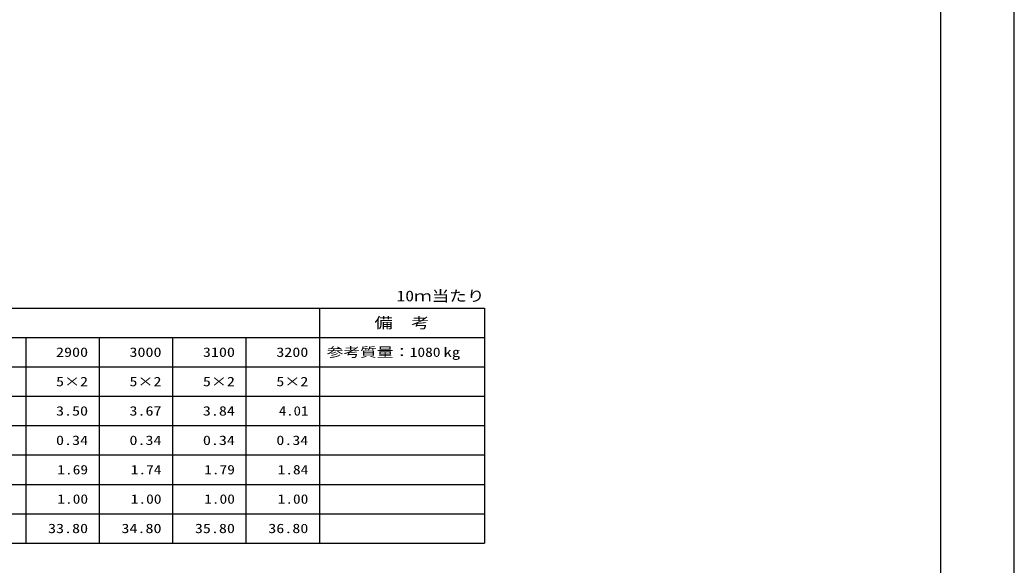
# Model space of a CAD drawing. Units: millimetres at full size; details may follow other scales. Extents: x 0 to 16820, y 0 to 11880.
# Drawn here: x 11403 to 16820, y 2970 to 5940 of the extents above; entities that cross this region are included whole.
import ezdxf
from ezdxf.enums import TextEntityAlignment as Align

# ---------------------------------------------------------------- set-up
doc = ezdxf.new("R2010")
doc.units = ezdxf.units.MM
doc.layers.add('D-MTR', color=7, linetype='Continuous')
doc.layers.add('D-MTR-TXT', color=7, linetype='Continuous')
for name, color, linetype, lineweight in [('D-MTR-FRAM', 7, 'Continuous', 25), ('D-MTR-LINE', 7, 'Continuous', 25), ('D-TTL', 2, 'Continuous', 25)]:
    doc.layers.add(name, color=color, linetype=linetype, lineweight=lineweight)
doc.styles.add('ＭＳ ゴシック', font='')
doc.styles.get('ＭＳ ゴシック').set_extended_font_data('MS Gothic')

msp = doc.modelspace()

# ---------------------------------------------------------------- linework, layer by layer
at = {"layer": 'D-MTR-FRAM'}
for p, q in [((2885, 4370), (13935, 4370)), ((13035, 4370), (13035, 3090)), ((13935, 4370), (13935, 3090)), ((5035, 4210), (13935, 4210)), ((2885, 3090), (13935, 3090))]:
    msp.add_line(p, q, dxfattribs=at)
at = {"layer": 'D-MTR-LINE'}
for p, q in [((11435, 4210), (11435, 3090)), ((11835, 4210), (11835, 3090)), ((12235, 4210), (12235, 3090)), ((12635, 4210), (12635, 3090)), ((2885, 4050), (13935, 4050)), ((2885, 3890), (13935, 3890)), ((2885, 3730), (13935, 3730)), ((2885, 3570), (13935, 3570)), ((2885, 3410), (13935, 3410)), ((2885, 3250), (13935, 3250))]:
    msp.add_line(p, q, dxfattribs=at)
at = {"layer": 'D-TTL'}
for points in [[(0, 0), (16820, 0), (16820, 11880), (0, 11880)], [(400, 400), (16420, 400), (16420, 11480), (400, 11480)]]:
    msp.add_lwpolyline(points, close=True, dxfattribs=at)

# ---------------------------------------------------------------- texts
at = {"layer": 'D-MTR', "style": 'ＭＳ ゴシック', "width": 1.2}
msp.add_text('10ｍ当たり', height=58.65, dxfattribs=at).set_placement((13935, 4389.333), align=Align.BOTTOM_RIGHT)
at = {"layer": 'D-MTR-TXT', "style": 'ＭＳ ゴシック', "width": 1.25}
msp.add_text('備\u3000考', height=58.65, dxfattribs=at).set_placement((13485, 4290), align=Align.MIDDLE_CENTER)
at = {"layer": 'D-MTR-TXT', "style": 'ＭＳ ゴシック'}
for s, width, p in [('2900', 1.25, (11775, 4130)), ('3000', 1.25, (12175, 4130)), ('3100', 1.25, (12575, 4130)), ('3200', 1.25, (12975, 4130)), ('1080', 1.2, (13695, 4130)), ('5×2', 1.25, (11775, 3970)), ('5×2', 1.25, (12175, 3970)), ('5×2', 1.25, (12575, 3970)), ('5×2', 1.25, (12975, 3970)), ('3.50', 1.25, (11775, 3810)), ('3.67', 1.25, (12175, 3810)), ('3.84', 1.25, (12575, 3810)), ('4.01', 1.15, (12975, 3810)), ('0.34', 1.25, (11775, 3650)), ('0.34', 1.25, (12175, 3650)), ('0.34', 1.25, (12575, 3650)), ('0.34', 1.25, (12975, 3650)), ('1.69', 1.2, (11775, 3490)), ('1.74', 1.2, (12175, 3490)), ('1.79', 1.2, (12575, 3490)), ('1.84', 1.2, (12975, 3490)), ('1.00', 1.2, (11775, 3330)), ('1.00', 1.2, (12175, 3330)), ('1.00', 1.2, (12575, 3330)), ('1.00', 1.2, (12975, 3330)), ('33.80', 1.25, (11775, 3170)), ('34.80', 1.25, (12175, 3170)), ('35.80', 1.25, (12575, 3170)), ('36.80', 1.25, (12975, 3170))]:
    msp.add_text(s, height=51.32, dxfattribs=dict(at, width=width)).set_placement(p, align=Align.MIDDLE_RIGHT)
at = {"layer": 'D-MTR-TXT', "style": 'ＭＳ ゴシック', "width": 1.3}
msp.add_text('参考質量：    kg', height=51.32, dxfattribs=at).set_placement((13075, 4130), align=Align.MIDDLE_LEFT)

doc.saveas('drawing.dxf')
